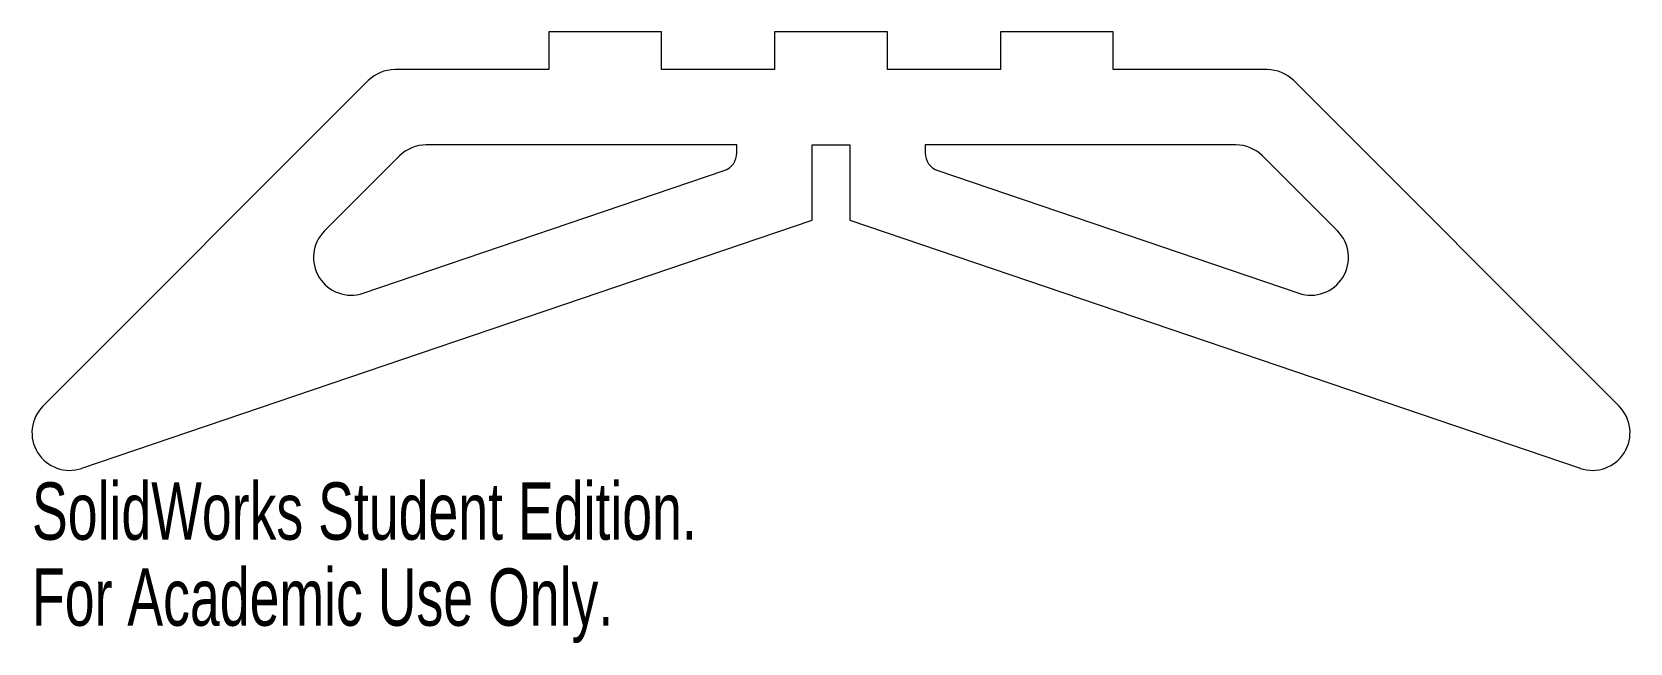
# Model space of a CAD drawing. Header units: inches. Extents: x -2.65 to 2.65, y -1.9 to 0.12.
import ezdxf

# ---------------------------------------------------------------- set-up
doc = ezdxf.new("R2010")
doc.units = ezdxf.units.IN
doc.header["$MEASUREMENT"] = 0
doc.styles.add('SLDTEXTSTYLE0', font='TXT', dxfattribs={"width": 0.7})

msp = doc.modelspace()

# ---------------------------------------------------------------- linework, layer by layer
at = {"color": 7, "linetype": 'Continuous', "lineweight": 15}
for p, q in [((-0.9375, 0.125), (-0.9375, 0)), ((-0.5625, 0.125), (-0.9375, 0.125)), ((-0.5625, 0), (-0.5625, 0.125)), ((-0.1875, 0.125), (-0.1875, 0)), ((0.1875, 0.125), (-0.1875, 0.125)), ((0.1875, 0), (0.1875, 0.125)), ((0.5625, 0.125), (0.5625, 0)), ((0.9375, 0.125), (0.5625, 0.125)), ((0.9375, 0), (0.9375, 0.125)), ((-0.9375, 0), (-1.4482, 0)), ((-0.1875, 0), (-0.5625, 0)), ((0.5625, 0), (0.1875, 0)), ((1.4482, 0), (0.9375, 0)), ((-1.5366, -0.0366), (-2.6169, -1.1169)), ((2.6169, -1.1169), (1.5366, -0.0366)), ((-0.3125, -0.25), (-1.3447, -0.25)), ((-0.3125, -0.2761), (-0.3125, -0.25)), ((-0.0625, -0.25), (0.0625, -0.25)), ((-0.0625, -0.5), (-0.0625, -0.25)), ((0.0625, -0.25), (0.0625, -0.5)), ((1.3447, -0.25), (0.3125, -0.25)), ((0.3125, -0.25), (0.3125, -0.2761)), ((-1.4331, -0.2866), (-1.6818, -0.5354)), ((1.6818, -0.5354), (1.4331, -0.2866)), ((-1.5533, -0.7421), (-0.3549, -0.3353)), ((0.3549, -0.3353), (1.5533, -0.7421)), ((-2.4883, -1.3236), (-0.0625, -0.5)), ((0.0625, -0.5), (2.4883, -1.3236))]:
    msp.add_line(p, q, dxfattribs=at)
for centre, radius, start, end in [((-1.4482, -0.125), 0.125, 90, 135), ((1.4482, -0.125), 0.125, 45, 90), ((-1.3447, -0.375), 0.125, 90, 135), ((1.3447, -0.375), 0.125, 45, 90), ((-0.375, -0.2761), 0.0625, 288.754, 0), ((0.375, -0.2761), 0.0625, 180, 251.246), ((-1.5935, -0.6238), 0.125, 135, 288.754), ((1.5935, -0.6238), 0.125, 251.246, 45), ((-2.5285, -1.2053), 0.125, 135, 288.754), ((2.5285, -1.2053), 0.125, 251.246, 45)]:
    msp.add_arc(centre, radius, start, end, dxfattribs=at)

# ---------------------------------------------------------------- texts
at = {"color": 7, "linetype": 'Continuous', "char_height": 0.1903, "attachment_point": 1, "style": 'SLDTEXTSTYLE0'}
for s, insert in [('SolidWorks Student Edition.', (-2.6535, -1.3704)), ('For Academic Use Only.', (-2.6535, -1.6559))]:
    msp.add_mtext(s, dxfattribs=dict(at, insert=insert))

doc.saveas('drawing.dxf')
